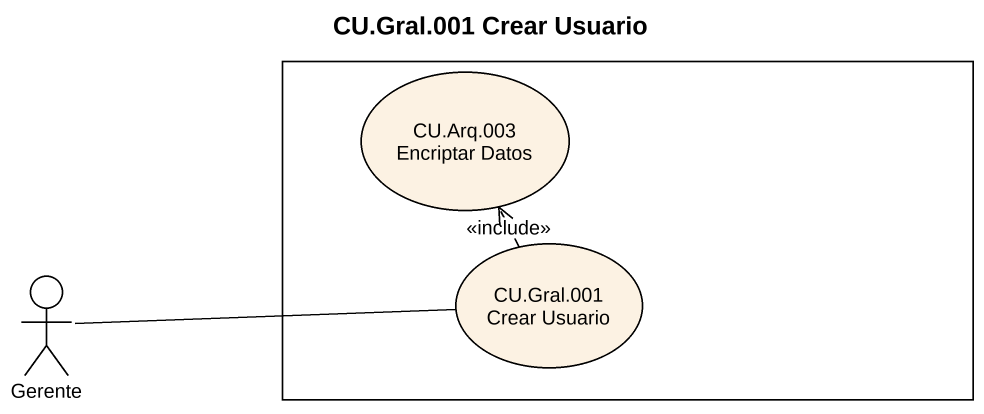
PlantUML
@startuml
title CU.Gral.001 Crear Usuario
rectangle " " as rectangle1 {
  usecase "CU.Arq.003 Encriptar Datos" as CU_Arq_003_Encriptar_Datos
  usecase "CU.Gral.001 Crear Usuario" as CU_Gral_001_Crear_Usuario
}
actor Gerente
CU_Gral_001_Crear_Usuario .up.> CU_Arq_003_Encriptar_Datos : <<include>>
Gerente -right- CU_Gral_001_Crear_Usuario
@enduml
